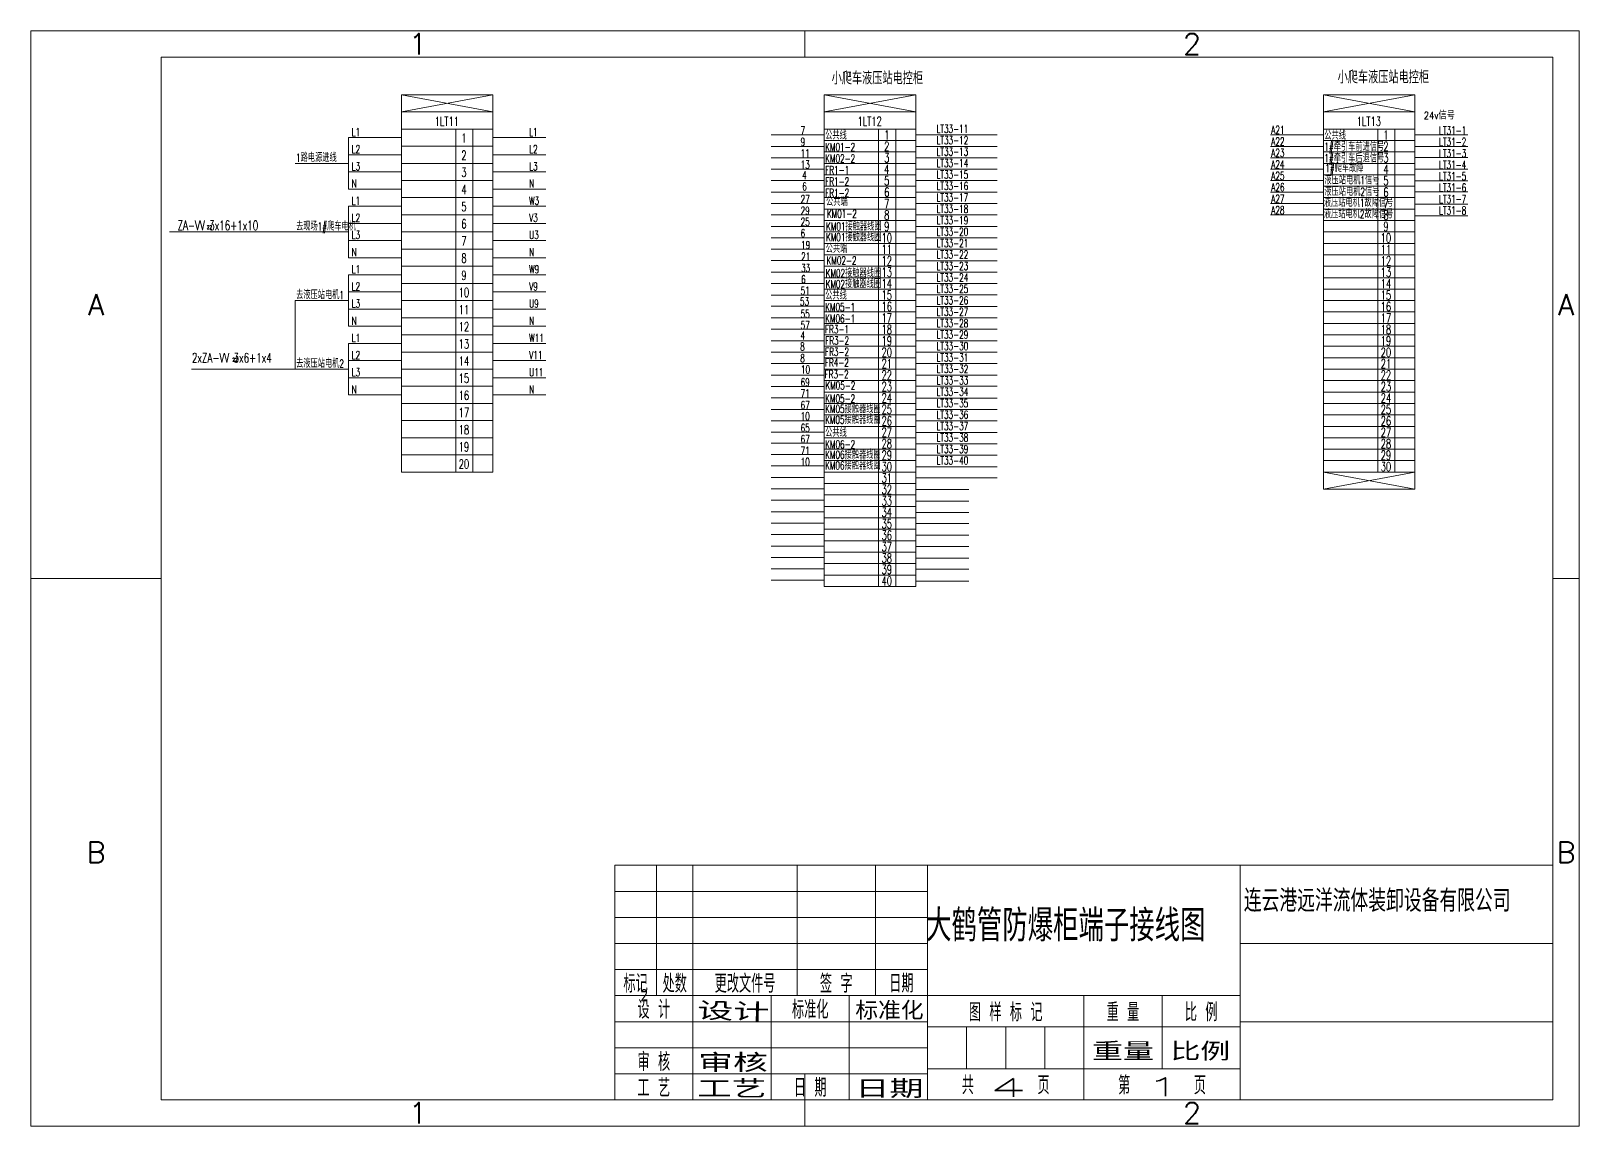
# Model space of a CAD drawing. Extents: x 203679 to 214036, y 136691 to 148845.
# Drawn here: x 203679 to 208554, y 141236 to 144684 of the extents above; entities that cross this region are included whole.
import ezdxf
from ezdxf.enums import TextEntityAlignment as Align

# ---------------------------------------------------------------- set-up
doc = ezdxf.new("R2010")
doc.units = 0
doc.header["$LTSCALE"] = 10
doc.layers.get('0').update_dxf_attribs({"linetype": 'CONTINUOUS'})
for name, color, linetype in [('1轮廓实线层', 7, 'CONTINUOUS'), ('2细线层', 4, 'CONTINUOUS'), ('6文字层', 3, 'CONTINUOUS'), ('Ï¸êμÏß', 1, 'CONTINUOUS'), ('图框层', 7, 'CONTINUOUS')]:
    doc.layers.add(name, color=color, linetype=linetype)
doc.layers.add('AUDIT_I_061228083857-0', color=7, linetype='CONTINUOUS', lineweight=50)
doc.layers.add('′ÖêμÏß', color=7, linetype='CONTINUOUS', lineweight=50)
doc.styles.add('PC_TEXTSTYLE', font='romans.shx', dxfattribs={"width": 0.8, "bigfont": 'hzfs.shx'})
doc.styles.get("Standard").update_dxf_attribs({"font": 'txt.shx', "bigfont": 'hztxt.shx'})

msp = doc.modelspace()

# ---------------------------------------------------------------- linework, layer by layer
at = {"color": 0, "linetype": 'ByBlock', "lineweight": 13}
for p, q in [((205016.38, 143294.95), (205016.38, 144374.95)), ((205070.38, 143294.95), (205070.38, 144374.95)), ((206177.08, 144374.95), (206177.08, 144338.95)), ((207749.15, 144374.95), (207749.15, 144338.95)), ((204678.18, 144347.95), (204678.18, 144185.95)), ((204678.18, 144131.95), (204678.18, 143969.95)), ((204678.18, 143915.95), (204678.18, 143753.95)), ((204510.98, 143834.95), (204510.98, 143618.95)), ((204678.18, 143699.95), (204678.18, 143537.95)), ((204510.98, 143618.95), (204183.7, 143618.95)), ((206465.08, 143402.95), (206177.08, 143402.95)), ((208037.15, 143402.95), (207749.15, 143402.95)), ((206465.08, 143006.95), (206177.08, 143006.95))]:
    msp.add_line(p, q, dxfattribs=at)
at = {"layer": '1轮廓实线层', "color": 0, "linetype": 'ByBlock', "lineweight": 13}
for p, q in [((204088.92, 141318.36), (204088.92, 144601.56)), ((208471.99, 144601.56), (204088.92, 144601.56)), ((208471.99, 144601.56), (208471.99, 141318.36)), ((204845.38, 144482.95), (205133.38, 144428.95)), ((205133.38, 144482.95), (204845.38, 144428.95)), ((206465.08, 144482.95), (206177.08, 144428.95)), ((206177.08, 144482.95), (206465.08, 144428.95)), ((207749.15, 144482.95), (208037.15, 144428.95)), ((208037.15, 144482.95), (207749.15, 144428.95)), ((205133.38, 144428.95), (204845.38, 144428.95)), ((206177.08, 144428.95), (206465.08, 144428.95)), ((206177.08, 144428.95), (206177.08, 142934.95)), ((206465.08, 144428.95), (206177.08, 144428.95)), ((206465.08, 142934.95), (206465.08, 144428.95)), ((207749.15, 143294.95), (207749.15, 144428.95)), ((208037.15, 144428.95), (207749.15, 144428.95)), ((208037.15, 144428.95), (207749.15, 144428.95)), ((207749.15, 144428.95), (208037.15, 144428.95)), ((208037.15, 144428.95), (208037.15, 143294.95)), ((206465.08, 144374.95), (206177.08, 144374.95)), ((208037.15, 144374.95), (207749.15, 144374.95)), ((207749.15, 144374.95), (207749.15, 144338.95)), ((207920.15, 144374.95), (207920.15, 143294.95)), ((207974.15, 144374.95), (207974.15, 143294.95)), ((204845.38, 144347.95), (204678.18, 144347.95)), ((205300.58, 144347.95), (205133.38, 144347.95)), ((206177.08, 144356.95), (206009.88, 144356.95)), ((206177.08, 144320.44), (206009.88, 144320.44)), ((206177.08, 144320.44), (206060.08, 144320.44)), ((206465.08, 144338.95), (206177.08, 144338.95)), ((206465.08, 144356.95), (206721.1, 144356.95)), ((206465.08, 144320.44), (206721.1, 144320.44)), ((206465.08, 144320.44), (206582.08, 144320.44)), ((207749.15, 144356.95), (207581.95, 144356.95)), ((207749.15, 144320.44), (207581.95, 144320.44)), ((207749.15, 144320.44), (207632.15, 144320.44)), ((208037.15, 144338.95), (207749.15, 144338.95)), ((208037.15, 144356.44), (208204.35, 144356.44)), ((208037.15, 144356.44), (208154.15, 144356.44)), ((208037.15, 144319.93), (208204.35, 144319.93)), ((208037.15, 144319.93), (208154.15, 144319.93)), ((204845.38, 144293.95), (204678.18, 144293.95)), ((204845.38, 144293.95), (204728.38, 144293.95)), ((205300.58, 144293.95), (205133.38, 144293.95)), ((205300.58, 144293.95), (205183.58, 144293.95)), ((206177.08, 144284.44), (206009.88, 144284.44)), ((206465.08, 144302.95), (206177.08, 144302.95)), ((206465.08, 144284.44), (206721.1, 144284.44)), ((206465.08, 144284.44), (206582.08, 144284.44)), ((207749.15, 144284.44), (207581.95, 144284.44)), ((208037.15, 144302.95), (207749.15, 144302.95)), ((208037.15, 144284.95), (208204.35, 144284.95)), ((204678.18, 144266.95), (204510.98, 144266.95)), ((204845.38, 144239.95), (204678.18, 144239.95)), ((205300.58, 144239.95), (205133.38, 144239.95)), ((206177.08, 144248.44), (206009.88, 144248.44)), ((206465.08, 144266.95), (206177.08, 144266.95)), ((206465.08, 144230.95), (206177.08, 144230.95)), ((206465.08, 144248.95), (206721.1, 144248.95)), ((207749.15, 144248.44), (207581.95, 144248.44)), ((208037.15, 144266.95), (207749.15, 144266.95)), ((208037.15, 144230.95), (207749.15, 144230.95)), ((208037.15, 144248.44), (208204.35, 144248.44)), ((204845.38, 144185.95), (204678.18, 144185.95)), ((205300.58, 144185.95), (205133.38, 144185.95)), ((206177.08, 144212.95), (206009.88, 144212.95)), ((206177.08, 144176.44), (206009.88, 144176.44)), ((206177.08, 144176.44), (206060.08, 144176.44)), ((206465.08, 144194.95), (206177.08, 144194.95)), ((206465.08, 144212.44), (206721.1, 144212.44)), ((206465.08, 144212.44), (206632.28, 144212.44)), ((206465.08, 144175.93), (206582.08, 144175.93)), ((206465.08, 144175.93), (206721.1, 144175.93)), ((207749.15, 144212.44), (207581.95, 144212.44)), ((207749.15, 144176.44), (207581.95, 144176.44)), ((208037.15, 144194.95), (207749.15, 144194.95)), ((208037.15, 144211.93), (208204.35, 144211.93)), ((208037.15, 144211.93), (208154.15, 144211.93)), ((208037.15, 144176.95), (208204.35, 144176.95)), ((204845.38, 144131.95), (204678.18, 144131.95)), ((205300.58, 144131.95), (205133.38, 144131.95)), ((206177.08, 144140.44), (206009.88, 144140.44)), ((206465.08, 144158.95), (206177.08, 144158.95)), ((206465.08, 144122.95), (206177.08, 144122.95)), ((206465.08, 144140.95), (206721.1, 144140.95)), ((207749.15, 144140.44), (207581.95, 144140.44)), ((208037.15, 144158.95), (207749.15, 144158.95)), ((208037.15, 144122.95), (207749.15, 144122.95)), ((208037.15, 144138.11), (208204.35, 144138.11)), ((204845.38, 144077.95), (204678.18, 144077.95)), ((204845.38, 144077.95), (204728.38, 144077.95)), ((205300.58, 144077.95), (205133.38, 144077.95)), ((205300.58, 144077.95), (205183.58, 144077.95)), ((206177.08, 144104.95), (206009.88, 144104.95)), ((206465.08, 144086.95), (206177.08, 144086.95)), ((206465.08, 144104.95), (206721.1, 144104.95)), ((207749.15, 144104.44), (207581.95, 144104.44)), ((208037.15, 144086.95), (207749.15, 144086.95)), ((208037.15, 144101.6), (208204.35, 144101.6)), ((208037.15, 144101.6), (208154.15, 144101.6)), ((204678.18, 144050.95), (204114.48, 144050.95)), ((204845.38, 144023.95), (204678.18, 144023.95)), ((205300.58, 144023.95), (205133.38, 144023.95)), ((206177.08, 144068.44), (206009.88, 144068.44)), ((206177.08, 144032.44), (206009.88, 144032.44)), ((206177.08, 144068.44), (206060.08, 144068.44)), ((206465.08, 144050.95), (206177.08, 144050.95)), ((206465.08, 144068.44), (206582.08, 144068.44)), ((206465.08, 144068.44), (206721.1, 144068.44)), ((206465.08, 144032.44), (206582.08, 144032.44)), ((206465.08, 144032.44), (206721.1, 144032.44)), ((208037.15, 144050.95), (207749.15, 144050.95)), ((206177.08, 143996.44), (206009.88, 143996.44)), ((206465.08, 144014.95), (206177.08, 144014.95)), ((206465.08, 143978.95), (206177.08, 143978.95)), ((206465.08, 143996.95), (206721.1, 143996.95)), ((208037.15, 144014.95), (207749.15, 144014.95)), ((208037.15, 143978.95), (207749.15, 143978.95)), ((204845.38, 143969.95), (204678.18, 143969.95)), ((205300.58, 143969.95), (205133.38, 143969.95)), ((206177.08, 143960.95), (206009.88, 143960.95)), ((206465.08, 143942.95), (206177.08, 143942.95)), ((206465.08, 143960.44), (206721.1, 143960.44)), ((206465.08, 143960.44), (206582.08, 143960.44)), ((208037.15, 143942.95), (207749.15, 143942.95)), ((204845.38, 143915.95), (204678.18, 143915.95)), ((205300.58, 143915.95), (205133.38, 143915.95)), ((206177.08, 143924.44), (206009.88, 143924.44)), ((206177.08, 143888.44), (206009.88, 143888.44)), ((206177.08, 143924.44), (206060.08, 143924.44)), ((206465.08, 143906.95), (206177.08, 143906.95)), ((206465.08, 143923.93), (206721.1, 143923.93)), ((206465.08, 143923.93), (206582.08, 143923.93)), ((206465.08, 143888.95), (206721.1, 143888.95)), ((208037.15, 143906.95), (207749.15, 143906.95)), ((204678.18, 143834.95), (204510.98, 143834.95)), ((204845.38, 143861.95), (204678.18, 143861.95)), ((204845.38, 143861.95), (204728.38, 143861.95)), ((205300.58, 143861.95), (205133.38, 143861.95)), ((205300.58, 143861.95), (205183.58, 143861.95)), ((206177.08, 143852.44), (206009.88, 143852.44)), ((206465.08, 143870.95), (206177.08, 143870.95)), ((206465.08, 143834.95), (206177.08, 143834.95)), ((206465.08, 143852.95), (206721.1, 143852.95)), ((208037.15, 143870.95), (207749.15, 143870.95)), ((208037.15, 143834.95), (207749.15, 143834.95)), ((204845.38, 143807.95), (204678.18, 143807.95)), ((205300.58, 143807.95), (205133.38, 143807.95)), ((206177.08, 143816.95), (206009.88, 143816.95)), ((206177.08, 143780.95), (206009.88, 143780.95)), ((206465.08, 143798.95), (206177.08, 143798.95)), ((206465.08, 143815.93), (206721.1, 143815.93)), ((206465.08, 143815.93), (206582.08, 143815.93)), ((206465.08, 143780.95), (206721.1, 143780.95)), ((208037.15, 143798.95), (207749.15, 143798.95)), ((204845.38, 143753.95), (204678.18, 143753.95)), ((205300.58, 143753.95), (205133.38, 143753.95)), ((206177.08, 143744.44), (206009.88, 143744.44)), ((206177.08, 143744.44), (206060.08, 143744.44)), ((206465.08, 143762.95), (206177.08, 143762.95)), ((206465.08, 143744.95), (206721.1, 143744.95)), ((208037.15, 143762.95), (207749.15, 143762.95)), ((204845.38, 143699.95), (204678.18, 143699.95)), ((205300.58, 143699.95), (205133.38, 143699.95)), ((206177.08, 143708.44), (206009.88, 143708.44)), ((206465.08, 143726.95), (206177.08, 143726.95)), ((206465.08, 143690.95), (206177.08, 143690.95)), ((206465.08, 143707.93), (206582.08, 143707.93)), ((206465.08, 143707.93), (206721.1, 143707.93)), ((208037.15, 143726.95), (207749.15, 143726.95)), ((208037.15, 143690.95), (207749.15, 143690.95)), ((204845.38, 143645.95), (204678.18, 143645.95)), ((204845.38, 143645.95), (204728.38, 143645.95)), ((205300.58, 143645.95), (205133.38, 143645.95)), ((205300.58, 143645.95), (205183.58, 143645.95)), ((206177.08, 143672.44), (206009.88, 143672.44)), ((206177.08, 143636.95), (206009.88, 143636.95)), ((206465.08, 143654.95), (206177.08, 143654.95)), ((206465.08, 143672.95), (206721.1, 143672.95)), ((206465.08, 143636.95), (206721.1, 143636.95)), ((208037.15, 143654.95), (207749.15, 143654.95)), ((204678.18, 143618.95), (204510.98, 143618.95)), ((204845.38, 143591.95), (204678.18, 143591.95)), ((205300.58, 143591.95), (205133.38, 143591.95)), ((206177.08, 143600.44), (206009.88, 143600.44)), ((206177.08, 143600.44), (206060.08, 143600.44)), ((206465.08, 143618.95), (206177.08, 143618.95)), ((206465.08, 143599.93), (206582.08, 143599.93)), ((206465.08, 143599.93), (206721.1, 143599.93)), ((208037.15, 143618.95), (207749.15, 143618.95)), ((204845.38, 143537.95), (204678.18, 143537.95)), ((205133.38, 143564.95), (204845.38, 143564.95)), ((205133.38, 143564.95), (204845.38, 143564.95)), ((205133.38, 143564.95), (204845.38, 143564.95)), ((205300.58, 143537.95), (205133.38, 143537.95)), ((206177.08, 143564.44), (206009.88, 143564.44)), ((206465.08, 143582.95), (206177.08, 143582.95)), ((206465.08, 143546.95), (206177.08, 143546.95)), ((206465.08, 143564.95), (206721.1, 143564.95)), ((208037.15, 143582.95), (207749.15, 143582.95)), ((208037.15, 143546.95), (207749.15, 143546.95)), ((206177.08, 143528.44), (206009.88, 143528.44)), ((206177.08, 143492.44), (206009.88, 143492.44)), ((206465.08, 143510.95), (206177.08, 143510.95)), ((206465.08, 143527.93), (206721.1, 143527.93)), ((206465.08, 143527.93), (206582.08, 143527.93)), ((206465.08, 143491.93), (206721.1, 143491.93)), ((208037.15, 143510.95), (207749.15, 143510.95)), ((206177.08, 143456.44), (206009.88, 143456.44)), ((206465.08, 143474.95), (206177.08, 143474.95)), ((206465.08, 143438.95), (206177.08, 143438.95)), ((206465.08, 143455.93), (206721.1, 143455.93)), ((208037.15, 143474.95), (207749.15, 143474.95)), ((208037.15, 143438.95), (207749.15, 143438.95)), ((206177.08, 143420.44), (206009.88, 143420.44)), ((206465.08, 143419.93), (206721.1, 143419.93)), ((206177.08, 143386.23), (206009.88, 143386.23)), ((206177.08, 143350.23), (206009.88, 143350.23)), ((206465.08, 143366.95), (206177.08, 143366.95)), ((206465.08, 143383.93), (206721.1, 143383.93)), ((206465.08, 143347.93), (206721.1, 143347.93)), ((208037.15, 143366.95), (207749.15, 143366.95)), ((206177.08, 143314.23), (206009.88, 143314.23)), ((206465.08, 143330.95), (206177.08, 143330.95)), ((206465.08, 143294.95), (206177.08, 143294.95)), ((206465.08, 143311.93), (206721.1, 143311.93)), ((206465.08, 143311.93), (206582.08, 143311.93)), ((206465.08, 143311.93), (206721.1, 143311.93)), ((208037.15, 143330.95), (207749.15, 143330.95)), ((208037.15, 143294.95), (207749.15, 143240.95)), ((207749.15, 143294.95), (208037.15, 143240.95)), ((208037.15, 143294.95), (207749.15, 143294.95)), ((208037.15, 143294.95), (207749.15, 143294.95)), ((208037.15, 143294.95), (207749.15, 143294.95)), ((208037.15, 143294.95), (207749.15, 143294.95)), ((208037.15, 143294.95), (207749.15, 143294.95)), ((208037.15, 143294.95), (207749.15, 143294.95)), ((208037.15, 143294.95), (207749.15, 143294.95)), ((206177.08, 143278.23), (206009.88, 143278.23)), ((206465.08, 143258.95), (206177.08, 143258.95)), ((206465.08, 143276.95), (206721.1, 143276.95)), ((206177.08, 143242.23), (206009.88, 143242.23)), ((206177.08, 143206.23), (206009.88, 143206.23)), ((206465.08, 143222.95), (206177.08, 143222.95)), ((206465.08, 143239.93), (206632.28, 143239.93)), ((206465.08, 143239.93), (206582.08, 143239.93)), ((206465.08, 143239.93), (206632.28, 143239.93)), ((206465.08, 143203.93), (206632.28, 143203.93)), ((208037.15, 143240.95), (207749.15, 143240.95)), ((206177.08, 143170.23), (206009.88, 143170.23)), ((206465.08, 143186.95), (206177.08, 143186.95)), ((206465.08, 143150.95), (206177.08, 143150.95)), ((206465.08, 143167.93), (206582.08, 143167.93)), ((206465.08, 143167.93), (206632.28, 143167.93)), ((206177.08, 143134.23), (206009.88, 143134.23)), ((206177.08, 143098.23), (206009.88, 143098.23)), ((206465.08, 143114.95), (206177.08, 143114.95)), ((206465.08, 143132.95), (206632.28, 143132.95)), ((206177.08, 143062.23), (206009.88, 143062.23)), ((206465.08, 143078.95), (206177.08, 143078.95)), ((206465.08, 143095.93), (206632.28, 143095.93)), ((206465.08, 143095.93), (206582.08, 143095.93)), ((206465.08, 143060.95), (206632.28, 143060.95)), ((206177.08, 143026.23), (206009.88, 143026.23)), ((206465.08, 143042.95), (206177.08, 143042.95)), ((206465.08, 143023.93), (206582.08, 143023.93)), ((206465.08, 143023.93), (206632.28, 143023.93)), ((206177.08, 142990.23), (206009.88, 142990.23)), ((206177.08, 142954.23), (206009.88, 142954.23)), ((206465.08, 142970.95), (206177.08, 142970.95)), ((206465.08, 142988.95), (206632.28, 142988.95)), ((206465.08, 142951.93), (206582.08, 142951.93)), ((206465.08, 142951.93), (206632.28, 142951.93)), ((206465.08, 142934.95), (206177.08, 142934.95)), ((208471.99, 142057.08), (205517.11, 142057.08)), ((205517.11, 141318.36), (205517.11, 142057.08)), ((205648.44, 141646.68), (205648.44, 142057.08)), ((205763.35, 141646.68), (205763.35, 142057.08)), ((206091.67, 141646.68), (206091.67, 142057.08)), ((206337.91, 141646.68), (206337.91, 142057.08)), ((206502.07, 141318.36), (206502.07, 142057.08)), ((207487.03, 141318.36), (207487.03, 142057.08)), ((207487.03, 141810.84), (208471.99, 141810.84)), ((205517.11, 141728.76), (206502.07, 141728.76)), ((205517.11, 141646.68), (207487.03, 141646.68)), ((205763.35, 141318.36), (205763.35, 141646.68)), ((206009.59, 141318.36), (206009.59, 141646.68)), ((206255.83, 141318.36), (206255.83, 141646.68)), ((207487.03, 141564.6), (208471.99, 141564.6)), ((206116.29, 141236.28), (206116.29, 141400.44)), ((204088.92, 141318.36), (208471.99, 141318.36))]:
    msp.add_line(p, q, dxfattribs=at)
for points in [[(204845.38, 144482.95), (205133.38, 144482.95), (205133.38, 144428.95), (204845.38, 144428.95)], [(206177.08, 144482.95), (206465.08, 144482.95), (206465.08, 144428.95), (206177.08, 144428.95)], [(207749.15, 144482.95), (208037.15, 144482.95), (208037.15, 144428.95), (207749.15, 144428.95)], [(204845.38, 144428.95), (205133.38, 144428.95), (205133.38, 144374.95), (204845.38, 144374.95)], [(204845.38, 144374.95), (205133.38, 144374.95), (205133.38, 144320.95), (204845.38, 144320.95)], [(206348.08, 144374.95), (206402.08, 144374.95), (206402.08, 142935.28), (206348.08, 142935.78)], [(207920.15, 144374.95), (207974.15, 144374.95), (207974.15, 144338.95), (207920.15, 144338.95)], [(204845.38, 144320.95), (205133.38, 144320.95), (205133.38, 144266.95), (204845.38, 144266.95)], [(204845.38, 144266.95), (205133.38, 144266.95), (205133.38, 144212.95), (204845.38, 144212.95)], [(204845.38, 144212.95), (205133.38, 144212.95), (205133.38, 144158.95), (204845.38, 144158.95)], [(204845.38, 144158.95), (205133.38, 144158.95), (205133.38, 144104.95), (204845.38, 144104.95)], [(204845.38, 144104.95), (205133.38, 144104.95), (205133.38, 144050.95), (204845.38, 144050.95)], [(204845.38, 144050.95), (205133.38, 144050.95), (205133.38, 143996.95), (204845.38, 143996.95)], [(204845.38, 143996.95), (205133.38, 143996.95), (205133.38, 143942.95), (204845.38, 143942.95)], [(204845.38, 143942.95), (205133.38, 143942.95), (205133.38, 143888.95), (204845.38, 143888.95)], [(204845.38, 143888.95), (205133.38, 143888.95), (205133.38, 143834.95), (204845.38, 143834.95)], [(204845.38, 143834.95), (205133.38, 143834.95), (205133.38, 143780.95), (204845.38, 143780.95)], [(204845.38, 143780.95), (205133.38, 143780.95), (205133.38, 143726.95), (204845.38, 143726.95)], [(204845.38, 143726.95), (205133.38, 143726.95), (205133.38, 143672.95), (204845.38, 143672.95)], [(204845.38, 143672.95), (205133.38, 143672.95), (205133.38, 143618.95), (204845.38, 143618.95)], [(204845.38, 143618.95), (205133.38, 143618.95), (205133.38, 143564.95), (204845.38, 143564.95)], [(204845.38, 143564.95), (205133.38, 143564.95), (205133.38, 143510.95), (204845.38, 143510.95)], [(204845.38, 143510.95), (205133.38, 143510.95), (205133.38, 143456.95), (204845.38, 143456.95)], [(204845.38, 143456.95), (205133.38, 143456.95), (205133.38, 143402.95), (204845.38, 143402.95)], [(204845.38, 143402.95), (205133.38, 143402.95), (205133.38, 143348.95), (204845.38, 143348.95)], [(204845.38, 143348.95), (205133.38, 143348.95), (205133.38, 143294.95), (204845.38, 143294.95)], [(207749.15, 143294.95), (208037.15, 143294.95), (208037.15, 143240.95), (207749.15, 143240.95)]]:
    msp.add_lwpolyline(points, close=True, dxfattribs=at)
at = {"layer": '2细线层', "color": 0, "linetype": 'ByBlock', "lineweight": 13}
for p, q in [((203678.52, 141236.28), (203678.52, 144683.64)), ((208554.07, 144683.64), (203678.52, 144683.64)), ((203678.52, 144683.64), (203678.52, 144601.56)), ((206116.29, 144683.64), (206116.29, 144601.56)), ((208554.07, 144683.64), (208554.07, 141236.28)), ((203678.52, 142959.96), (204088.92, 142959.96)), ((208554.07, 142959.96), (208471.99, 142959.96)), ((205517.11, 141975), (206502.07, 141975)), ((205517.11, 141892.92), (206502.07, 141892.92)), ((205517.11, 141810.84), (206502.07, 141810.84)), ((206994.55, 141318.36), (206994.55, 141646.68)), ((207240.79, 141416.85), (207240.79, 141646.68)), ((205517.11, 141564.6), (206502.07, 141564.6)), ((206502.07, 141548.18), (207487.03, 141548.18)), ((206625.19, 141416.85), (206625.19, 141548.18)), ((206748.31, 141416.85), (206748.31, 141548.18)), ((206871.43, 141416.85), (206871.43, 141548.18)), ((205517.11, 141482.52), (206502.07, 141482.52)), ((205517.11, 141400.44), (206502.07, 141400.44)), ((206502.07, 141416.85), (207487.03, 141416.85)), ((206116.29, 141236.28), (206116.29, 141318.36)), ((203678.52, 141236.28), (208554.07, 141236.28)), ((208554.07, 141236.28), (208471.99, 141236.28))]:
    msp.add_line(p, q, dxfattribs=at)
at = {"layer": '图框层', "color": 0, "linetype": 'ByBlock', "lineweight": 13}
msp.add_line((208471.99, 141318.36), (208471.99, 142057.08), dxfattribs=at)

# ---------------------------------------------------------------- texts
at = {"color": 0, "linetype": 'ByBlock', "lineweight": 13, "attachment_point": 1, "style": 'PC_TEXTSTYLE'}
for s, insert, char_height, width in [('小爬车液压站电控柜', (207793.7, 144558.59), 40, 804.3509), ('小爬车液压站电控柜', (206200.13, 144555.42), 40, 804.3509), ('24v信号', (208065.15, 144429.51), 24, 394.8329)]:
    msp.add_mtext(s, dxfattribs=dict(at, insert=insert, char_height=char_height, width=width))
at = {"layer": '6文字层', "color": 0, "linetype": 'ByBlock', "lineweight": 13, "style": 'PC_TEXTSTYLE'}
for s, p in [('1', (204897.41, 144642.6)), ('2', (207335.18, 144642.6)), ('A', (203883.72, 143821.8)), ('A', (208513.03, 143821.8)), ('B', (203883.72, 142098.12)), ('B', (208513.03, 142098.12)), ('1', (204897.41, 141277.32)), ('2', (207335.18, 141277.32))]:
    msp.add_text(s, height=65.66, dxfattribs=at).set_placement(p, align=Align.MIDDLE)
at = {"layer": '6文字层', "color": 0, "linetype": 'ByBlock', "lineweight": 13, "style": 'PC_TEXTSTYLE', "width": 0.667}
for s, height, p in [('L1', 25.2, (204688.63, 144352.81)), ('L1', 25.2, (205247.52, 144352.81)), ('7', 25.2, (206102.41, 144358.23)), ('公共线', 25.2, (206179.91, 144342.09)), ('LT33-11', 25.2, (206530.44, 144363.01)), ('A21', 25.2, (207584.79, 144359.58)), ('公共线', 25.2, (207751.99, 144341.58)), ('LT31-1', 25.2, (208113.16, 144357.79)), ('L2', 25.2, (204688.63, 144298.81)), ('L2', 25.2, (205247.52, 144298.81)), ('9', 25.2, (206102.41, 144321.72)), ('KM01-2', 25.2, (206179.91, 144305.58)), ('LT33-12', 25.2, (206530.44, 144327.01)), ('A22', 25.2, (207584.79, 144323.07)), ('1#牵引车前进信号', 25.2, (207751.99, 144306.59)), ('LT31-2', 25.2, (208113.16, 144321.79)), ('1路电源进线', 25.2, (204513.62, 144271.81)), ('L3', 25.2, (204688.63, 144244.81)), ('L3', 25.2, (205247.52, 144244.81)), ('11', 25.2, (206102.41, 144285.72)), ('13', 25.2, (206102.41, 144250.23)), ('KM02-2', 25.2, (206179.91, 144269.32)), ('LT33-13', 25.2, (206530.44, 144291.01)), ('LT33-14', 25.2, (206530.44, 144255.01)), ('A23', 25.2, (207584.79, 144287.07)), ('A24', 25.2, (207584.79, 144251.07)), ('1#牵引车后退信号', 25.2, (207751.99, 144270.59)), ('1#爬车故障', 25.2, (207754.79, 144239.35)), ('LT31-3', 25.2, (208113.16, 144285.79)), ('LT31-4', 25.2, (208113.16, 144249.79)), ('4', 25.2, (206107.06, 144217.27)), ('FR1-1', 25.2, (206179.91, 144233.32)), ('FR1-2', 25.2, (206179.91, 144197.32)), ('LT33-15', 25.2, (206530.44, 144219.01)), ('A25', 25.2, (207584.79, 144215.07)), ('液压站电机1信号', 25.2, (207751.99, 144200.93)), ('LT31-5', 25.2, (208113.16, 144213.79)), ('N', 25.2, (204688.63, 144190.81)), ('N', 25.2, (205247.52, 144190.81)), ('6', 25.2, (206107.55, 144181.58)), ('FR1-2', 25.2, (206179.91, 144161.32)), ('LT33-16', 25.2, (206530.44, 144183.01)), ('LT33-17', 25.2, (206530.44, 144147.01)), ('A26', 25.2, (207584.79, 144179.07)), ('液压站电机2信号', 25.2, (207751.99, 144164.93)), ('LT31-6', 25.2, (208113.16, 144177.79)), ('L1', 25.2, (204688.63, 144136.81)), ('W3', 25.2, (205247.52, 144136.81)), ('27', 25.2, (206102.41, 144141.72)), ('29', 25.2, (206102.41, 144105.21)), ('公共端', 25.2, (206182.61, 144132.84)), ('LT33-18', 25.2, (206530.44, 144111.01)), ('A27', 25.2, (207584.79, 144143.07)), ('A28', 25.2, (207584.79, 144107.07)), ('液压站电机1故障信号', 25.2, (207750.43, 144130.34)), ('液压站电机2故障信号', 25.2, (207750.43, 144094.34)), ('LT31-7', 25.2, (208113.16, 144141.79)), ('LT31-8', 25.2, (208113.16, 144105.79)), ('ZA-VV 3x16+1x10', 30, (204140.38, 144056.56)), ('去现场1#爬车电机', 25.2, (204513.62, 144055.81)), ('L2', 25.2, (204688.63, 144082.81)), ('V3', 25.2, (205247.52, 144082.81)), ('25', 25.2, (206102.41, 144070.23)), ('KM01接触器线圈', 25.2, (206182.61, 144055.72)), ('KM01-2', 25.2, (206185.26, 144095.89)), ('LT33-19', 25.2, (206530.44, 144075.01)), ('22', 12, (204232.26, 144059.69)), ('L3', 25.2, (204688.63, 144028.81)), ('U3', 25.2, (205247.52, 144028.81)), ('6', 25.2, (206102.41, 144034.23)), ('KM01接触器线圈', 25.2, (206182.37, 144021.83)), ('LT33-20', 25.2, (206530.44, 144039.01)), ('LT33-21', 25.2, (206530.44, 144003.01)), ('N', 25.2, (204688.63, 143974.81)), ('N', 25.2, (205247.52, 143974.81)), ('21', 25.2, (206104, 143960.72)), ('19', 25.2, (206104, 143997.23)), ('公共端', 25.2, (206181.5, 143985.45)), ('LT33-22', 25.2, (206530.44, 143967.01)), ('L1', 25.2, (204688.63, 143920.81)), ('W9', 25.2, (205247.52, 143920.81)), ('33', 25.2, (206104, 143924.72)), ('KM02接触器线圈', 25.2, (206181.5, 143908.33)), ('KM02-2', 25.2, (206184.16, 143948.49)), ('LT33-23', 25.2, (206530.44, 143931.01)), ('L2', 25.2, (204688.63, 143866.81)), ('V9', 25.2, (205247.52, 143866.81)), ('51', 25.2, (206102.41, 143853.21)), ('6', 25.2, (206104, 143889.23)), ('KM02接触器线圈', 25.2, (206181.26, 143874.43)), ('LT33-24', 25.2, (206530.44, 143895.01)), ('LT33-25', 25.2, (206530.44, 143859.01)), ('去液压站电机1', 25.2, (204513.62, 143839.81)), ('L3', 25.2, (204688.63, 143812.81)), ('U9', 25.2, (205247.52, 143812.81)), ('53', 25.2, (206100.51, 143819.48)), ('公共线', 25.2, (206179.91, 143838.09)), ('LT33-26', 25.2, (206530.44, 143823.01)), ('N', 25.2, (204688.63, 143758.81)), ('N', 25.2, (205247.52, 143758.81)), ('55', 25.2, (206102.41, 143780.19)), ('KM05-1', 25.2, (206179.91, 143801.58)), ('KM06-1', 25.2, (206179.91, 143765.58)), ('LT33-27', 25.2, (206530.44, 143787.01)), ('4', 25.2, (206102.03, 143712.48)), ('57', 25.2, (206102.41, 143745.21)), ('FR3-1', 25.2, (206179.1, 143731.9)), ('LT33-28', 25.2, (206530.44, 143751.01)), ('LT33-29', 25.2, (206530.44, 143715.01)), ('L1', 25.2, (204688.63, 143704.81)), ('W11', 25.2, (205247.52, 143704.81)), ('8', 25.2, (206100.91, 143677.72)), ('FR3-2', 25.2, (206179.37, 143661.05)), ('FR3-2', 25.2, (206179.67, 143696.33)), ('LT33-30', 25.2, (206530.44, 143679.01)), ('2xZA-VV 3x6+1x4', 30, (204185.47, 143639.75)), ('22', 12, (204312.89, 143642.64)), ('去液压站电机2', 25.2, (204513.62, 143623.81)), ('L2', 25.2, (204688.63, 143650.81)), ('V11', 25.2, (205247.52, 143650.81)), ('8', 25.2, (206101.49, 143641.18)), ('FR4-2', 25.2, (206178.84, 143626.96)), ('LT33-31', 25.2, (206530.44, 143643.01)), ('L3', 25.2, (204688.63, 143596.81)), ('U11', 25.2, (205247.52, 143596.81)), ('69', 25.2, (206102.41, 143565.21)), ('10', 25.2, (206103.45, 143605.3)), ('FR3-2', 25.2, (206177.95, 143590.2)), ('LT33-32', 25.2, (206530.44, 143607.01)), ('LT33-33', 25.2, (206530.44, 143571.01)), ('N', 25.2, (204688.63, 143542.81)), ('N', 25.2, (205247.52, 143542.81)), ('71', 25.2, (206102.41, 143530.23)), ('KM05-2', 25.2, (206179.91, 143513.58)), ('KM05-2', 25.2, (206180.45, 143555.1)), ('LT33-34', 25.2, (206530.44, 143535.01)), ('67', 25.2, (206102.41, 143493.21)), ('KM05接触器线圈', 25.2, (206179.82, 143481.19)), ('LT33-35', 25.2, (206530.44, 143499.01)), ('LT33-36', 25.2, (206530.44, 143463.01)), ('65', 25.2, (206102.41, 143421.21)), ('10', 25.2, (206102.41, 143458.23)), ('KM05接触器线圈', 25.2, (206179.58, 143447.29)), ('LT33-37', 25.2, (206530.44, 143427.01)), ('67', 25.2, (206102.41, 143386.23)), ('公共线', 25.2, (206179.91, 143406.09)), ('KM06-2', 25.2, (206179.91, 143369.58)), ('LT33-38', 25.2, (206530.44, 143391.01)), ('71', 25.2, (206102.41, 143349.21)), ('KM06接触器线圈', 25.2, (206179.82, 143337.19)), ('LT33-39', 25.2, (206530.44, 143355.01)), ('LT33-40', 25.2, (206530.44, 143319.01)), ('10', 25.2, (206102.41, 143314.23)), ('KM06接触器线圈', 25.2, (206179.58, 143303.29))]:
    msp.add_text(s, height=height, dxfattribs=at).set_placement(p)
for s, p in [('1LT11', (204988.18, 144384.94)), ('1LT12', (206319.88, 144384.94)), ('1', (206373.88, 144341.84)), ('1LT13', (207891.95, 144384.94)), ('1', (207945.95, 144341.84)), ('1', (205042.18, 144332.08)), ('2', (206373.88, 144305.84)), ('2', (207945.95, 144305.84)), ('2', (205042.18, 144278.08)), ('3', (206373.88, 144269.84)), ('3', (207945.95, 144269.84)), ('3', (205042.18, 144224.08)), ('4', (206373.88, 144233.84)), ('5', (206373.88, 144197.84)), ('4', (207945.95, 144233.84)), ('5', (207945.95, 144197.84)), ('4', (205042.18, 144170.08)), ('6', (206373.88, 144161.84)), ('6', (207945.95, 144161.84)), ('5', (205042.18, 144116.08)), ('7', (206373.88, 144125.84)), ('7', (207945.95, 144125.84)), ('6', (205042.18, 144062.08)), ('8', (206373.88, 144089.84)), ('9', (206373.88, 144053.84)), ('8', (207945.95, 144089.84)), ('9', (207945.95, 144053.84)), ('7', (205042.18, 144008.08)), ('10', (206373.88, 144017.84)), ('10', (207945.95, 144017.84)), ('8', (205042.18, 143954.08)), ('11', (206373.88, 143981.84)), ('11', (207945.95, 143981.84)), ('9', (205042.18, 143900.08)), ('12', (206373.88, 143945.84)), ('13', (206373.88, 143909.84)), ('12', (207945.95, 143945.84)), ('13', (207945.95, 143909.84)), ('14', (206373.88, 143873.84)), ('14', (207945.95, 143873.84)), ('10', (205042.18, 143846.08)), ('15', (206373.88, 143837.84)), ('16', (206373.88, 143801.84)), ('15', (207945.95, 143837.84)), ('16', (207945.95, 143801.84)), ('11', (205042.18, 143792.08)), ('17', (206373.88, 143765.84)), ('17', (207945.95, 143765.84)), ('12', (205042.18, 143738.08)), ('18', (206373.88, 143729.84)), ('18', (207945.95, 143729.84)), ('13', (205042.18, 143684.08)), ('20', (206373.88, 143657.84)), ('19', (206373.88, 143693.84)), ('20', (207945.95, 143657.84)), ('19', (207945.95, 143693.84)), ('14', (205042.18, 143630.08)), ('21', (206373.88, 143621.84)), ('21', (207945.95, 143621.84)), ('15', (205042.18, 143576.08)), ('22', (206373.88, 143585.84)), ('22', (207945.95, 143585.84)), ('16', (205042.18, 143522.08)), ('23', (206373.88, 143549.84)), ('24', (206373.88, 143513.84)), ('23', (207945.95, 143549.84)), ('24', (207945.95, 143513.84)), ('17', (205042.18, 143468.08)), ('25', (206373.88, 143477.84)), ('25', (207945.95, 143477.84)), ('18', (205042.18, 143414.08)), ('26', (206373.88, 143441.84)), ('26', (207945.95, 143441.84)), ('27', (206373.88, 143405.84)), ('28', (206373.88, 143369.84)), ('27', (207945.95, 143405.84)), ('28', (207945.95, 143369.84)), ('19', (205042.18, 143360.08)), ('29', (206373.88, 143333.84)), ('29', (207945.95, 143333.84)), ('20', (205042.18, 143306.08)), ('30', (206373.88, 143297.84)), ('30', (207945.95, 143297.84)), ('31', (206373.88, 143261.84)), ('32', (206373.88, 143225.84)), ('33', (206373.88, 143189.84)), ('34', (206373.88, 143153.84)), ('35', (206373.88, 143117.84)), ('36', (206373.88, 143081.84)), ('37', (206373.88, 143045.84)), ('38', (206373.88, 143009.84)), ('39', (206373.88, 142973.84)), ('40', (206373.88, 142937.84))]:
    msp.add_text(s, height=28.8, dxfattribs=at).set_placement(p, align=Align.CENTER)
for s, p in [('标记', (205582.77, 141687.72)), ('处数', (205705.89, 141687.72)), (' 更改文件号 ', (205927.51, 141687.72)), (' 签 字 ', (206214.79, 141687.72)), (' 日期 ', (206419.99, 141687.72)), (' 设 计 ', (205640.23, 141605.72)), (' 标准化 ', (206132.71, 141605.72)), (' 图 样 标 记 ', (206748.31, 141597.43)), (' 重 量 ', (207117.67, 141597.43)), (' 比 例 ', (207363.91, 141597.43)), (' 审 核 ', (205640.23, 141441.48)), (' 工 艺 ', (205640.23, 141359.4)), ('共       页', (206748.31, 141367.61)), ('第       页', (207240.79, 141367.61)), (' 日 期 ', (206132.71, 141359.4))]:
    msp.add_text(s, height=57.456, dxfattribs=at).set_placement(p, align=Align.MIDDLE)
at = {"layer": '6文字层', "color": 0, "linetype": 'ByBlock', "lineweight": 13, "style": 'PC_TEXTSTYLE', "width": 2.873784, "flags": 8}
msp.add_attdef('设计', text=' ', height=57.46, rotation=358.46442, dxfattribs=at).set_placement((205776.01, 141570.7), (206003.57, 141564.6), align=Align.FIT)
at = {"layer": '6文字层', "color": 0, "linetype": 'ByBlock', "lineweight": 13, "style": 'PC_TEXTSTYLE', "flags": 8}
for tag, width, p, p2 in [('标准化', 1.756036, (206274.96, 141570.7), (206489.73, 141570.7)), ('重量', 2.448074, (207019.88, 141442.17), (207215.36, 141442.17)), ('比例', 2.367734, (207267.81, 141442.17), (207455.37, 141442.17)), ('审核', 2.723972, (205779.95, 141406.46), (205999.18, 141406.46)), ('工艺', 2.851598, (205776.31, 141324.45), (205994.97, 141324.45)), ('日期', 2.733185, (206274.96, 141324.45), (206489.73, 141324.45)), ('4', 2.342578, (206697.87, 141328.62), (206813.23, 141328.62)), ('1', 3.885709, (207186.84, 141330.72), (207303.78, 141330.72))]:
    msp.add_attdef(tag, text='', height=57.46, dxfattribs=dict(at, width=width)).set_placement(p, p2, align=Align.FIT)
at = {"layer": 'AUDIT_I_061228083857-0', "color": 0, "linetype": 'ByBlock', "lineweight": 13, "insert": (206497.66, 141917.46), "char_height": 100, "width": 1192.1772, "attachment_point": 1, "style": 'PC_TEXTSTYLE'}
msp.add_mtext('大鹤管防爆柜端子接线图', dxfattribs=at)
at = {"layer": 'Ï¸êμÏß', "color": 0, "linetype": 'ByBlock', "lineweight": 13, "width": 0.8}
msp.add_text('2', height=35, dxfattribs=at).set_placement((205609.79, 141648.34), align=Align.MIDDLE)
at = {"layer": '′ÖêμÏß', "color": 0, "linetype": 'ByBlock', "lineweight": 13, "insert": (207498.34, 141980.65), "char_height": 70, "width": 985, "attachment_point": 1, "style": 'PC_TEXTSTYLE'}
msp.add_mtext('连云港远洋流体装卸设备有限公司', dxfattribs=at)

doc.saveas('drawing.dxf')
